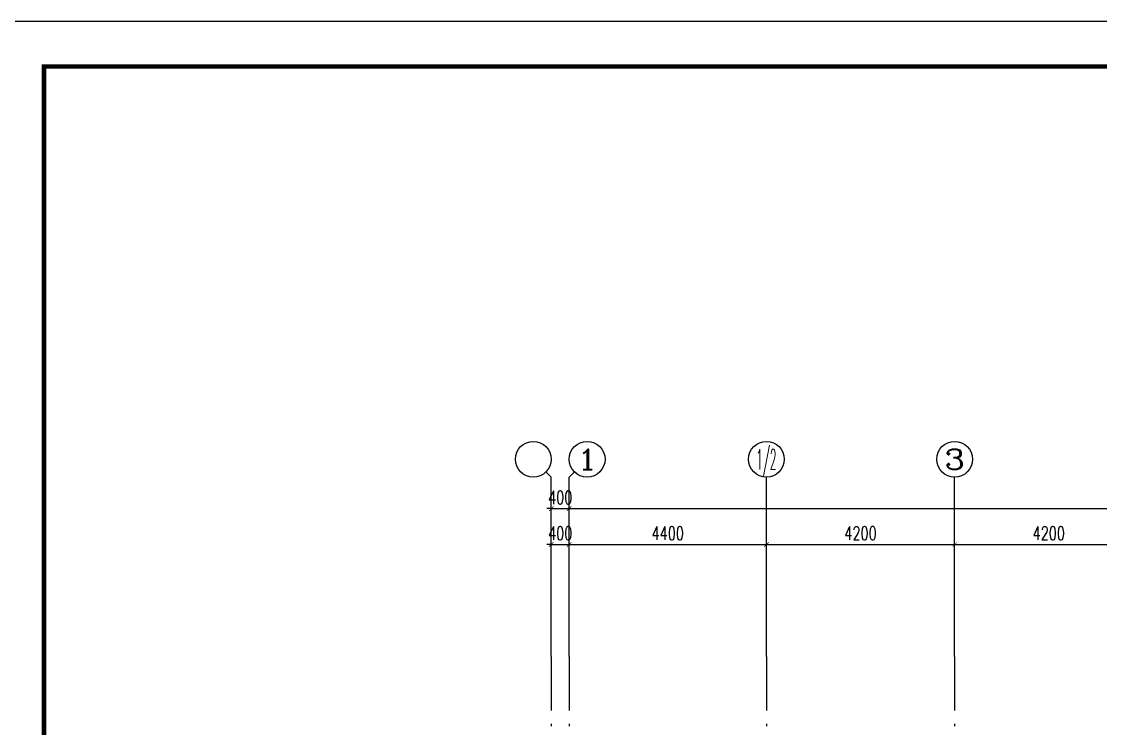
# Model space of a CAD drawing. Extents: x 169490 to 7584583, y -2399407 to 1374371.
# Drawn here: x 454339 to 478408, y 839427 to 855191 of the extents above; entities that cross this region are included whole.
import ezdxf
from ezdxf.enums import TextEntityAlignment as Align

# ---------------------------------------------------------------- set-up
doc = ezdxf.new("R2010")
doc.units = 0
doc.header["$LTSCALE"] = 100
doc.linetypes.add('D3轴线点划线', pattern=[18.5, 12, -3, 0.5, -3])
doc.layers.get('0').update_dxf_attribs({"linetype": 'CONTINUOUS'})
doc.layers.get('DEFPOINTS').update_dxf_attribs({"linetype": 'CONTINUOUS'})
for name, color, linetype in [('AXIS', 3, 'CONTINUOUS'), ('AXIS_TEXT', 4, 'CONTINUOUS'), ('C-AXIS(轴号)', 3, 'CONTINUOUS'), ('C-AXIS-T(字)', 7, 'CONTINUOUS'), ('C-DOTE', 8, 'D3轴线点划线'), ('图框', 140, 'CONTINUOUS')]:
    doc.layers.add(name, color=color, linetype=linetype)
doc.styles.add('_TCH_AXIS', font='COMPLEX', dxfattribs={"bigfont": 'GBCBIG'})
doc.styles.add('_TCH_DIM_T3', font='SIMPLEX.shx', dxfattribs={"width": 0.705882, "bigfont": 'GBCBIG.shx'})
doc.styles.add('COMPLEX', font='COMPLEX')
doc.dimstyles.new('_TCH_ARCH&&100', dxfattribs={"dimtxt": 297.5, "dimasz": 100, "dimexe": 250, "dimexo": 300, "dimgap": 100, "dimtad": 1, "dimdec": 0, "dimzin": 0, "dimdsep": 46, "dimtxsty": '_TCH_DIM_T3', "dimblk": 'ARCHTICK', "dimcen": 0.09, "dimclrt": 7, "dimazin": 2, "dimtfac": 1, "dimtdec": 0, "dimtix": 1, "dimtmove": 2, "dimatfit": 3, "dimfxl": 1, "dimtolj": 1, "dimtzin": 0, "dimarcsym": 0})

# ---------------------------------------------------------------- blocks, each defined once
blk = doc.blocks.new('_ARCHTICK')
at = {"const_width": 0.15}
blk.add_lwpolyline([(-0.5, -0.5), (0.5, 0.5)], dxfattribs=at)
blk = doc.blocks.new('*D1590')
at = {"layer": 'AXIS', "color": 0, "lineweight": -2, "transparency": 16777216}
for p, q in [((466556, 841329), (466556, 844579)), ((538456, 841329), (538456, 844579)), ((466556, 844329), (538456, 844329))]:
    blk.add_line(p, q, dxfattribs=at)
at = {"layer": 'DEFPOINTS', "color": 0, "transparency": 16777216}
for p in [(538456, 844329), (466556, 841029), (538456, 841029)]:
    blk.add_point(p, dxfattribs=at)
at = {"layer": 'AXIS', "color": 0, "lineweight": -2, "transparency": 16777216, "xscale": 100, "yscale": 100, "zscale": 100, "rotation": 180}
blk.add_blockref('_ARCHTICK', (466556, 844329), dxfattribs=at)
at = {"layer": 'AXIS', "color": 0, "lineweight": -2, "transparency": 16777216, "xscale": 100, "yscale": 100, "zscale": 100}
blk.add_blockref('_ARCHTICK', (538456, 844329), dxfattribs=at)
at = {"layer": 'AXIS', "color": 7, "transparency": 16777216, "insert": (502506, 844578), "char_height": 297.5, "attachment_point": 5, "style": '_TCH_DIM_T3'}
blk.add_mtext('\\A1;71900', dxfattribs=at)
blk = doc.blocks.new('*D1591')
at = {"layer": 'AXIS', "color": 0, "lineweight": -2, "transparency": 16777216}
for p, q in [((466156, 841329), (466156, 844579)), ((466556, 841329), (466556, 844579)), ((466156, 844329), (466056, 844329)), ((466156, 844329), (466556, 844329)), ((466556, 844329), (466656, 844329))]:
    blk.add_line(p, q, dxfattribs=at)
at = {"layer": 'DEFPOINTS', "color": 0, "transparency": 16777216}
for p in [(466556, 844329), (466156, 841029), (466556, 841029)]:
    blk.add_point(p, dxfattribs=at)
at = {"layer": 'AXIS', "color": 0, "lineweight": -2, "transparency": 16777216, "xscale": 100, "yscale": 100, "zscale": 100}
blk.add_blockref('_ARCHTICK', (466156, 844329), dxfattribs=at)
at = {"layer": 'AXIS', "color": 0, "lineweight": -2, "transparency": 16777216, "xscale": 100, "yscale": 100, "zscale": 100, "rotation": 180}
blk.add_blockref('_ARCHTICK', (466556, 844329), dxfattribs=at)
at = {"layer": 'AXIS', "color": 7, "transparency": 16777216, "insert": (466356, 844578), "char_height": 297.5, "attachment_point": 5, "style": '_TCH_DIM_T3'}
blk.add_mtext('\\A1;400', dxfattribs=at)
blk = doc.blocks.new('*D1592')
at = {"layer": 'AXIS', "color": 0, "lineweight": -2, "transparency": 16777216}
for p, q in [((466156, 841329), (466156, 843779)), ((466556, 841329), (466556, 843779)), ((466156, 843529), (466056, 843529)), ((466156, 843529), (466556, 843529)), ((466556, 843529), (466656, 843529))]:
    blk.add_line(p, q, dxfattribs=at)
at = {"layer": 'DEFPOINTS', "color": 0, "transparency": 16777216}
for p in [(466556, 843529), (466156, 841029), (466556, 841029)]:
    blk.add_point(p, dxfattribs=at)
at = {"layer": 'AXIS', "color": 0, "lineweight": -2, "transparency": 16777216, "xscale": 100, "yscale": 100, "zscale": 100}
blk.add_blockref('_ARCHTICK', (466156, 843529), dxfattribs=at)
at = {"layer": 'AXIS', "color": 0, "lineweight": -2, "transparency": 16777216, "xscale": 100, "yscale": 100, "zscale": 100, "rotation": 180}
blk.add_blockref('_ARCHTICK', (466556, 843529), dxfattribs=at)
at = {"layer": 'AXIS', "color": 7, "transparency": 16777216, "insert": (466356, 843778), "char_height": 297.5, "attachment_point": 5, "style": '_TCH_DIM_T3'}
blk.add_mtext('\\A1;400', dxfattribs=at)
blk = doc.blocks.new('*D1593')
at = {"layer": 'AXIS', "color": 0, "lineweight": -2, "transparency": 16777216}
for p, q in [((466556, 841329), (466556, 843779)), ((470956, 841329), (470956, 843779)), ((466556, 843529), (470956, 843529))]:
    blk.add_line(p, q, dxfattribs=at)
at = {"layer": 'DEFPOINTS', "color": 0, "transparency": 16777216}
for p in [(470956, 843529), (466556, 841029), (470956, 841029)]:
    blk.add_point(p, dxfattribs=at)
at = {"layer": 'AXIS', "color": 0, "lineweight": -2, "transparency": 16777216, "xscale": 100, "yscale": 100, "zscale": 100, "rotation": 180}
blk.add_blockref('_ARCHTICK', (466556, 843529), dxfattribs=at)
at = {"layer": 'AXIS', "color": 0, "lineweight": -2, "transparency": 16777216, "xscale": 100, "yscale": 100, "zscale": 100}
blk.add_blockref('_ARCHTICK', (470956, 843529), dxfattribs=at)
at = {"layer": 'AXIS', "color": 7, "transparency": 16777216, "insert": (468756, 843778), "char_height": 297.5, "attachment_point": 5, "style": '_TCH_DIM_T3'}
blk.add_mtext('\\A1;4400', dxfattribs=at)
blk = doc.blocks.new('*D1594')
at = {"layer": 'AXIS', "color": 0, "lineweight": -2, "transparency": 16777216}
for p, q in [((470956, 841329), (470956, 843779)), ((475156, 841329), (475156, 843779)), ((470956, 843529), (475156, 843529))]:
    blk.add_line(p, q, dxfattribs=at)
at = {"layer": 'DEFPOINTS', "color": 0, "transparency": 16777216}
for p in [(475156, 843529), (470956, 841029), (475156, 841029)]:
    blk.add_point(p, dxfattribs=at)
at = {"layer": 'AXIS', "color": 0, "lineweight": -2, "transparency": 16777216, "xscale": 100, "yscale": 100, "zscale": 100, "rotation": 180}
blk.add_blockref('_ARCHTICK', (470956, 843529), dxfattribs=at)
at = {"layer": 'AXIS', "color": 0, "lineweight": -2, "transparency": 16777216, "xscale": 100, "yscale": 100, "zscale": 100}
blk.add_blockref('_ARCHTICK', (475156, 843529), dxfattribs=at)
at = {"layer": 'AXIS', "color": 7, "transparency": 16777216, "insert": (473056, 843778), "char_height": 297.5, "attachment_point": 5, "style": '_TCH_DIM_T3'}
blk.add_mtext('\\A1;4200', dxfattribs=at)
blk = doc.blocks.new('*D1595')
at = {"layer": 'AXIS', "color": 0, "lineweight": -2, "transparency": 16777216}
for p, q in [((475156, 841329), (475156, 843779)), ((479356, 841329), (479356, 843779)), ((475156, 843529), (479356, 843529))]:
    blk.add_line(p, q, dxfattribs=at)
at = {"layer": 'DEFPOINTS', "color": 0, "transparency": 16777216}
for p in [(479356, 843529), (475156, 841029), (479356, 841029)]:
    blk.add_point(p, dxfattribs=at)
at = {"layer": 'AXIS', "color": 0, "lineweight": -2, "transparency": 16777216, "xscale": 100, "yscale": 100, "zscale": 100, "rotation": 180}
blk.add_blockref('_ARCHTICK', (475156, 843529), dxfattribs=at)
at = {"layer": 'AXIS', "color": 0, "lineweight": -2, "transparency": 16777216, "xscale": 100, "yscale": 100, "zscale": 100}
blk.add_blockref('_ARCHTICK', (479356, 843529), dxfattribs=at)
at = {"layer": 'AXIS', "color": 7, "transparency": 16777216, "insert": (477256, 843778), "char_height": 297.5, "attachment_point": 5, "style": '_TCH_DIM_T3'}
blk.add_mtext('\\A1;4200', dxfattribs=at)
blk = doc.blocks.new('_AXISO')
blk.add_circle((0, 0), 0.5)
at = {"layer": 'AXIS_TEXT', "style": 'COMPLEX', "width": 1.041667}
blk.add_attdef('A', text='', height=0.56, dxfattribs=at).set_placement((-0.25, -0.28), (0.25, -0.28), align=Align.FIT)

msp = doc.modelspace()

# ---------------------------------------------------------------- linework, layer by layer
at = {"ltscale": 10}
msp.add_lwpolyline([(549442.9, 854191.4), (454837.9, 854191.4), (454837.9, 796791.4), (549442.9, 796791.4)], close=True, dxfattribs=at)
at = {"layer": 'C-AXIS(轴号)'}
for p, q in [((466038.7, 845146), (466155.9, 845028.9)), ((466673, 845146), (466555.9, 845028.9)), ((466155.9, 841028.9), (466155.9, 845028.9)), ((466555.9, 841028.9), (466555.9, 845028.9)), ((470955.9, 841028.9), (470955.9, 845028.9)), ((475155.9, 841028.9), (475155.9, 845028.9))]:
    msp.add_line(p, q, dxfattribs=at)
at = {"layer": 'C-DOTE'}
for p, q in [((466155.9, 841028.9), (466155.9, 816328.9)), ((466555.9, 841028.9), (466555.9, 816328.9)), ((470955.9, 841028.9), (470955.9, 828628.9)), ((475155.9, 841028.9), (475155.9, 816328.9))]:
    msp.add_line(p, q, dxfattribs=at)
at = {"layer": '图框'}
msp.add_lwpolyline([(452337.9, 795791.4), (557437.9, 795791.4), (557437.9, 855191.4), (452337.9, 855191.4)], close=True, dxfattribs=at)
at = {"layer": '图框', "const_width": 100}
msp.add_lwpolyline([(454837.9, 796791.4), (556437.9, 796791.4), (556437.9, 854191.4), (454837.9, 854191.4)], close=True, dxfattribs=at)

# ---------------------------------------------------------------- block references
at = {"layer": 'C-AXIS(轴号)', "xscale": 800, "yscale": 800, "zscale": 800}
msp.add_blockref('_AXISO', (465755.9, 845428.9), dxfattribs=at)
at = {"layer": 'C-AXIS(轴号)'}
ref = msp.add_blockref('_AXISO', (466955.9, 845428.9), dxfattribs=dict(at, xscale=800, yscale=800, zscale=800))
ref.add_attrib('A', '1', dxfattribs={"layer": 'C-AXIS-T(字)', "height": 452.5, "style": '_TCH_AXIS', "width": 2.333333}).set_placement((466729.6, 845202.6), (467182.1, 845202.6), align=Align.FIT)
ref = msp.add_blockref('_AXISO', (470955.9, 845428.9), dxfattribs=dict(at, xscale=800, yscale=800, zscale=800))
ref.add_attrib('A', '1/2', dxfattribs={"layer": 'C-AXIS-T(字)', "height": 452.55, "style": '_TCH_AXIS', "width": 0.411765}).set_placement((470729.6, 845202.6), (471182.1, 845202.6), align=Align.FIT)
ref = msp.add_blockref('_AXISO', (475155.9, 845428.9), dxfattribs=dict(at, xscale=800, yscale=800, zscale=800))
ref.add_attrib('A', '3', dxfattribs={"layer": 'C-AXIS-T(字)', "height": 452.5, "style": '_TCH_AXIS', "width": 1.5}).set_placement((474929.6, 845202.6), (475382.1, 845202.6), align=Align.FIT)

# ---------------------------------------------------------------- dimensions: what is measured, and where the dimension line sits
at = {"layer": 'AXIS'}
for p1, p2, distance, picture, middle in [((466155.9, 841028.9), (466555.9, 841028.9), 3300, '*D1591', (466355.9, 844577.6)), ((466555.9, 841028.9), (538455.9, 841028.9), 3300, '*D1590', (502505.9, 844577.6)), ((466155.9, 841028.9), (466555.9, 841028.9), 2500, '*D1592', (466355.9, 843777.6)), ((466555.9, 841028.9), (470955.9, 841028.9), 2500, '*D1593', (468755.9, 843777.6)), ((470955.9, 841028.9), (475155.9, 841028.9), 2500, '*D1594', (473055.9, 843777.6)), ((475155.9, 841028.9), (479355.9, 841028.9), 2500, '*D1595', (477255.9, 843777.6))]:
    dim = msp.add_aligned_dim(p1=p1, p2=p2, distance=distance, dimstyle='_TCH_ARCH&&100', dxfattribs=at)
    dim.commit()
    dim.dimension.update_dxf_attribs({"geometry": picture, "text_midpoint": middle})

doc.saveas('drawing.dxf')
